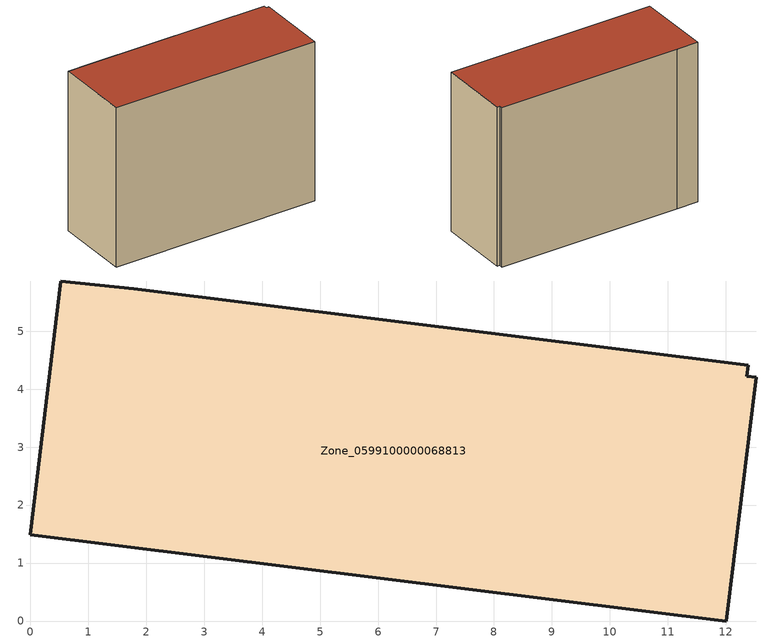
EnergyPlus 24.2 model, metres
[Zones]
Zone_0599100000068813
 floor ground (C_G): 12.01,0 0,1.49 0.53,5.87 1.78,5.73 12.39,4.41 12.36,4.22 12.52,4.2 z0
 wall outside (C_F): 0,1.49 12.01,0 12.52,4.2 12.36,4.22 12.39,4.41 1.78,5.73 0.53,5.87 0,1.49 z0:9.36
 roof outside (C_R): 12.52,4.2 12.36,4.22 12.39,4.41 1.78,5.73 0.53,5.87 0,1.49 12.01,0 z9.36
[BUILDING]
Pand.0599100000068813: North Axis=0; Terrain=City; Loads Convergence Tolerance Value=0.04; Temperature Convergence Tolerance Value=0.4; Solar Distribution=FullExterior; Maximum Number of Warmup Days=25; Minimum Number of Warmup Days=1
[Site:Location]
Rotterdam.The.Hague.AP_ZH_NLD Design_Conditions: Latitude=51.96; Longitude=4.45; Time Zone=1; Elevation=-4.5
[SITE:GROUNDTEMPERATURE:BUILDINGSURFACE]
18, 18, 18, 18, 18, 18, 18, 18, 18, 18, 18, 18
[MATERIAL] Thermal Absorptance=0.9; Solar Absorptance=0.7; Visible Absorptance=0.7
Name | Roughness | Thickness | Conductivity | Density | Specific Heat
G.TI.1992-2005 | MediumSmooth | 0.15 | 0.06 | 540 | 1210
F.TI.1992-2005 | Rough | 0.3 | 0.12 | 1920 | 840
R.TI.1992-2005 | MediumRough | 0.2 | 0.08 | 1500 | 1000
[CONSTRUCTION]
C_G: G.TI.1992-2005
C_F: F.TI.1992-2005
C_R: R.TI.1992-2005
[ZONE]
Zone_0599100000068813: Type=1; Multiplier=1; Ceiling Height=Autocalculate; Volume=Autocalculate; Floor Area=autocalculate; Part of Total Floor Area=Yes
[ZONEINFILTRATION:DESIGNFLOWRATE]
Infil_Zone_0599100000068813: Zone or ZoneList or Space or SpaceList=Zone_0599100000068813; Schedule=AlwaysOn; Design Flow Rate Calculation Method=Flow/Area; Flow Rate per Floor Area=0.0015; Constant Term Coefficient=1; Temperature Term Coefficient=0; Velocity Term Coefficient=0; Velocity Squared Term Coefficient=0
[HVACTEMPLATE:ZONE:IDEALLOADSAIRSYSTEM]
Zone_0599100000068813: Maximum Heating Supply Air Temperature=50; Minimum Cooling Supply Air Temperature=13; Maximum Heating Supply Air Humidity Ratio=0.0156; Minimum Cooling Supply Air Humidity Ratio=0.0077; Heating Limit=NoLimit; Cooling Limit=NoLimit; Dehumidification Control Type=ConstantSensibleHeatRatio; Cooling Sensible Heat Ratio=0.7; Dehumidification Setpoint=60; Humidification Control Type=None; Humidification Setpoint=30; Outdoor Air Method=None; Outdoor Air Flow Rate per Person=0.00944; Outdoor Air Flow Rate per Zone Floor Area=0; Outdoor Air Flow Rate per Zone=0; Demand Controlled Ventilation Type=None; Outdoor Air Economizer Type=NoEconomizer; Heat Recovery Type=None; Sensible Heat Recovery Effectiveness=0.7; Latent Heat Recovery Effectiveness=0.65
[ZONECONTROL:THERMOSTAT]
ThermostatControl_Zone_0599100000068813: Zone or ZoneList=Zone_0599100000068813; Control Type Schedule=DualSetpointControlType; Control 1=Thermostat_Zone_0599100000068813; Temperature Difference Between Cutout And Setpoint=0
[THERMOSTATSETPOINT:DUALSETPOINT]
Thermostat_Zone_0599100000068813: Heating Setpoint Temperature Schedule=HeatingSetpoint_Zone_0599100000068813; Cooling Setpoint Temperature Schedule=CoolingSetpoint_Zone_0599100000068813
[SCHEDULE:COMPACT]
HeatingSetpoint_Zone_0599100000068813: Through: 12/31, For: AllDays, Until: 24:00, 21
CoolingSetpoint_Zone_0599100000068813: Through: 12/31, For: AllDays, Until: 24:00, 24
DualSetpointControlType: Through: 12/31, For: AllDays, Until: 24:00, 4
AlwaysOn: Through: 12/31, For: AllDays, Until: 24:00, 1
